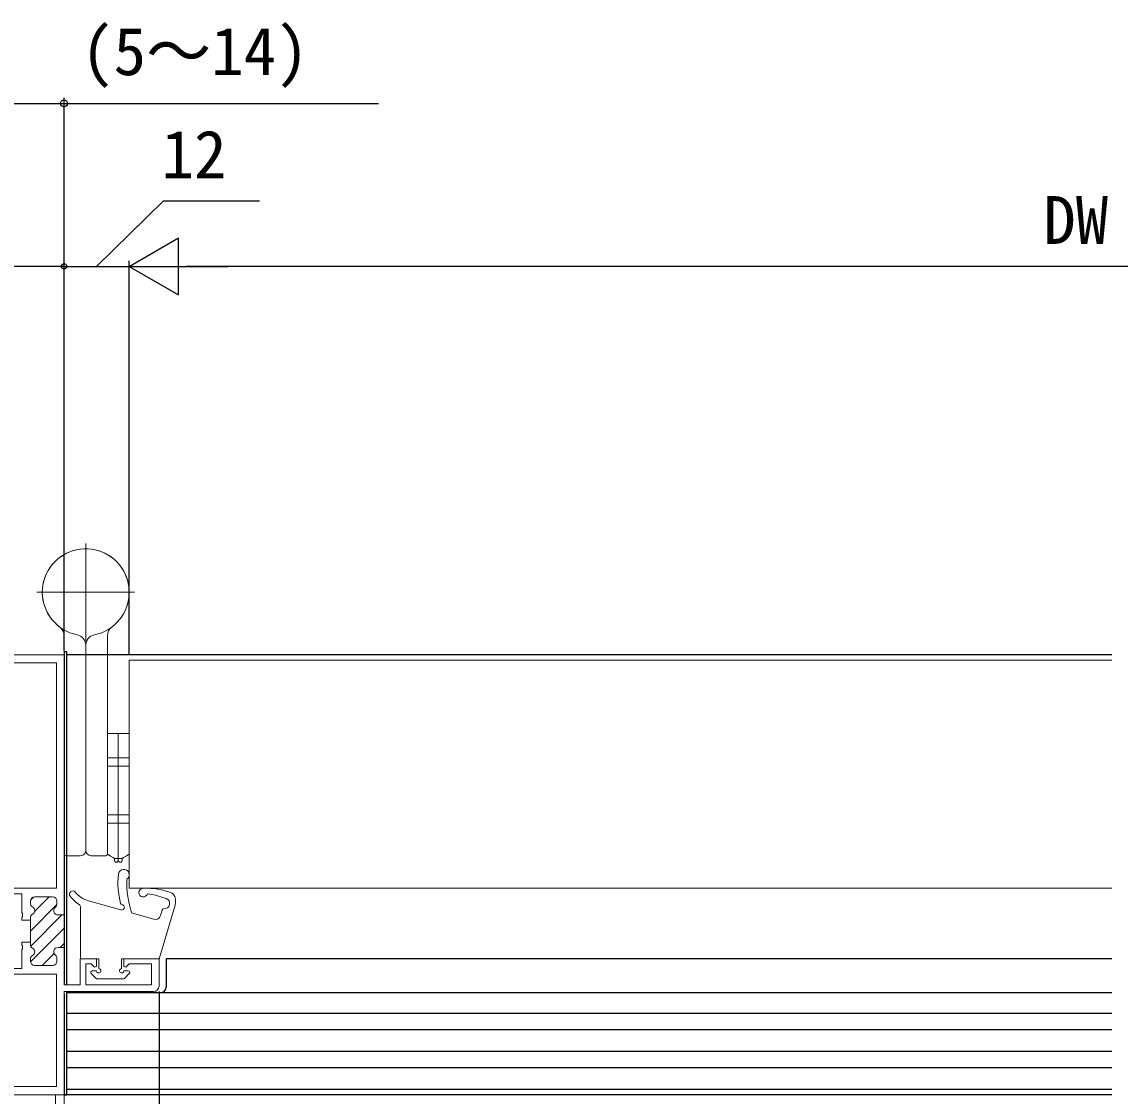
# Model space of a CAD drawing. Units: millimetres, scale not verified. Extents: x -525 to 525, y -783 to 779.
# Drawn here: x -162.5 to 39.8, y 168.3 to 366 of the extents above; entities that cross this region are included whole.
import ezdxf
from ezdxf.enums import TextEntityAlignment as Align

# ---------------------------------------------------------------- set-up
doc = ezdxf.new("R2010")
doc.units = ezdxf.units.MM
doc.header["$LTSCALE"] = 4
doc.layers.add('0-2_YKK_11', color=211, linetype='Continuous', lineweight=18)
doc.layers.add('0-5_YKK_13', color=4, linetype='Continuous', lineweight=18)
doc.layers.add('0-4_YKK_12', color=2, linetype='Continuous')
doc.layers.add('0-7_YKK_D', color=6, linetype='Continuous')
doc.styles.add('ＭＳ ゴシック', font='')
doc.styles.get('ＭＳ ゴシック').set_extended_font_data('MS Gothic')

msp = doc.modelspace()

# ---------------------------------------------------------------- linework, layer by layer
at = {"layer": '0-2_YKK_11'}
for p, q in [((-160.905, 204.337), (-160.324, 204.919)), ((-160.149, 202.265), (-157.471, 204.943)), ((-160.129, 204.943), (-156.829, 204.943)), ((-160.129, 204.943), (-156.829, 204.943)), ((-160.929, 203.828), (-160.929, 204.143)), ((-160.929, 203.828), (-160.929, 204.143)), ((-160.929, 198.656), (-156.043, 203.542)), ((-156.029, 204.143), (-156.029, 203.692)), ((-156.029, 204.143), (-156.029, 203.692)), ((-160.858, 195.899), (-155.115, 201.643)), ((-155.829, 201.643), (-154.729, 201.643)), ((-155.829, 201.643), (-154.729, 201.643)), ((-160.918, 193.011), (-154.729, 199.2)), ((-155.458, 195.643), (-154.729, 196.371)), ((-158.758, 192.343), (-156.567, 194.533)), ((-160.929, 193.143), (-160.929, 193.457)), ((-160.929, 193.143), (-160.929, 193.457)), ((-156.829, 192.343), (-160.129, 192.343)), ((-156.829, 192.343), (-160.129, 192.343)), ((-156.029, 193.594), (-156.029, 193.143)), ((-156.029, 193.594), (-156.029, 193.143))]:
    msp.add_line(p, q, dxfattribs=at)
for points in [[(-154.729, 201.643), (-154.729, 249.543), (-179.729, 249.543), (-179.729, 204.393), (-178.529, 204.393)], [(-177.729, 207.443), (-174.729, 207.443), (-174.729, 204.393), (-173.529, 204.393), (-173.529, 205.543), (-162.529, 205.543), (-162.529, 202.101), (-162.409, 201.918), (-162.409, 201.368), (-162.529, 201.184), (-162.529, 200.693), (-160.929, 200.693), (-160.929, 201.057)], [(-160.929, 196.228), (-160.929, 196.593), (-160.929, 200.693), (-160.929, 201.057)], [(-154.729, 201.643), (-154.729, 195.643), (-155.829, 195.643)], [(-160.929, 196.228), (-160.929, 196.593), (-162.529, 196.593), (-162.529, 196.101), (-162.409, 195.918), (-162.409, 195.368), (-162.529, 195.184), (-162.529, 191.743), (-173.529, 191.743), (-173.529, 194.993), (-174.729, 194.993), (-174.729, 191.943), (-177.729, 191.943)], [(-179.729, 194.993), (-179.729, 168.543), (-154.729, 168.543), (-154.729, 187.543), (-138.229, 187.543)], [(-137.229, 188.543), (-137.229, 193.543), (-143.729, 193.543), (-143.729, 192.142), (-143.359, 191.989), (-142.705, 192.643), (-138.629, 192.643), (-138.629, 188.743), (-150.729, 188.743), (-150.729, 192.643), (-149.754, 192.643), (-149.1, 191.989), (-148.729, 192.142), (-148.729, 193.543), (-151.729, 193.543), (-151.729, 188.743), (-154.729, 188.743), (-154.729, 195.643), (-155.829, 195.643)]]:
    msp.add_lwpolyline(points, dxfattribs=at)
for points in [[(-156.129, 206.543), (-156.129, 248.043), (-178.329, 248.043), (-178.329, 237.043), (-178.529, 236.843), (-178.529, 214.843), (-178.229, 214.543), (-178.229, 208.643), (-173.529, 208.643), (-173.529, 206.543)], [(-156.129, 190.743), (-178.529, 190.743), (-178.529, 180.343), (-178.229, 180.043), (-178.229, 170.043), (-156.129, 170.043)]]:
    msp.add_lwpolyline(points, close=True, dxfattribs=at)
at = {"layer": '0-2_YKK_11', "color": 30}
msp.add_lwpolyline([(-154.73, 110.543), (-154.73, 168.543), (-156.33, 168.543), (-156.33, 165.543)], dxfattribs=at)
at = {"layer": '0-2_YKK_11'}
for centre, radius, start, end in [((-160.129, 204.143), 0.8, 90.00001, 179.99999), ((-160.129, 204.143), 0.8, 90.00001, 179.99999), ((-156.829, 204.143), 0.8, 0.00001, 89.99999), ((-156.829, 204.143), 0.8, 0.00001, 89.99999), ((-160.129, 203.828), 0.8, 179.99996, 239.99999), ((-160.129, 203.828), 0.8, 179.99996, 239.99999), ((-160.929, 202.443), 0.8, 300, 60), ((-160.929, 202.443), 0.8, 300, 60), ((-155.829, 202.443), 0.8, 128.68219, 269.99999), ((-155.829, 202.443), 0.8, 128.68219, 269.99999), ((-156.829, 203.692), 0.8, 308.68219, 0.00001), ((-156.829, 203.692), 0.8, 308.68219, 0.00001), ((-160.129, 201.057), 0.8, 120.00001, 180.00004), ((-160.129, 201.057), 0.8, 120.00001, 180.00004), ((-160.129, 196.228), 0.8, 179.99996, 239.99999), ((-160.129, 196.228), 0.8, 179.99996, 239.99999), ((-160.929, 194.843), 0.8, 300, 60), ((-160.929, 194.843), 0.8, 300, 60), ((-155.829, 194.843), 0.8, 90.00001, 231.31781), ((-155.829, 194.843), 0.8, 90.00001, 231.31781), ((-156.829, 193.594), 0.8, 359.99999, 51.31781), ((-156.829, 193.594), 0.8, 359.99999, 51.31781), ((-160.129, 193.457), 0.8, 120.00001, 180.00004), ((-160.129, 193.457), 0.8, 120.00001, 180.00004), ((-160.129, 193.143), 0.8, 180.00001, 269.99999), ((-160.129, 193.143), 0.8, 180.00001, 269.99999), ((-156.829, 193.143), 0.8, 270.00001, 359.99999), ((-156.829, 193.143), 0.8, 270.00001, 359.99999), ((-138.229, 188.543), 1, 270.00001, 359.99999)]:
    msp.add_arc(centre, radius, start, end, dxfattribs=at)
at = {"layer": '0-4_YKK_12'}
for p, q in [((-154.729, 250.043), (-154.729, 189.042)), ((-154.229, 250.043), (-154.729, 250.043)), ((-154.229, 188.742), (-154.229, 250.043)), ((38.271, 249.543), (-154.229, 249.542)), ((38.271, 193.543), (-135.926, 193.543)), ((-135.926, 193.543), (-135.926, 188.343)), ((-154.729, 187.043), (-154.729, 168.543)), ((-154.229, 168.543), (-154.229, 187.543)), ((-154.229, 187.343), (38.271, 187.343)), ((-154.229, 169.543), (-154.229, 187.343)), ((-154.229, 183.543), (38.271, 183.543)), ((-154.229, 180.543), (38.271, 180.543)), ((-154.229, 176.543), (38.271, 176.543)), ((-154.229, 173.543), (38.271, 173.543)), ((38.271, 168.543), (-154.729, 168.543)), ((-154.729, 168.543), (-154.229, 168.543)), ((-154.229, 169.543), (38.271, 169.543))]:
    msp.add_line(p, q, dxfattribs=at)
msp.add_arc((-136.926, 188.343), 1, 270, 0, dxfattribs=at)
at = {"layer": '0-5_YKK_13'}
for p, q in [((-150.729, 252.043), (-150.729, 270.043)), ((-159.729, 261.043), (-141.729, 261.043)), ((-154.729, 253.043), (-154.729, 212.843)), ((-146.729, 253.043), (-146.729, 212.843)), ((-150.729, 213.543), (-150.729, 251.245)), ((-150.729, 213.543), (-150.729, 251.245)), ((-146.729, 235.043), (-144.729, 235.043)), ((-146.729, 234.043), (-146.729, 235.043)), ((-144.729, 235.043), (-144.729, 234.043)), ((-142.729, 235.043), (-144.729, 235.043)), ((-144.729, 235.043), (-144.729, 234.043)), ((-142.729, 234.043), (-142.729, 235.043)), ((-146.729, 229.043), (-146.729, 234.043)), ((-144.729, 229.043), (-144.729, 234.043)), ((-144.729, 229.043), (-144.729, 234.043)), ((-142.729, 229.043), (-142.729, 234.043)), ((-146.729, 230.543), (-142.729, 230.543)), ((-144.729, 220.043), (-144.729, 229.043)), ((-142.729, 229.043), (-144.729, 229.043)), ((-142.729, 220.043), (-142.729, 229.043)), ((-146.729, 220.043), (-144.729, 220.043)), ((-146.729, 213.043), (-146.729, 220.043)), ((-146.729, 218.543), (-142.729, 218.543)), ((-144.729, 213.043), (-144.729, 220.043)), ((-144.729, 213.043), (-144.729, 220.043)), ((-142.729, 213.043), (-142.729, 220.043)), ((-154.429, 212.543), (-151.729, 212.543)), ((-147.029, 212.543), (-149.729, 212.543)), ((-146.729, 212.793), (-146.729, 213.043)), ((-144.729, 213.043), (-144.729, 212.043)), ((-142.729, 212.793), (-142.729, 213.043)), ((-145.429, 211.593), (-145.429, 212.043)), ((-145.229, 211.343), (-145.429, 211.593)), ((-144.929, 211.343), (-145.229, 211.343)), ((-144.729, 211.593), (-144.929, 211.343)), ((-144.729, 212.043), (-144.029, 212.043)), ((-144.729, 211.593), (-144.729, 212.043)), ((-144.729, 211.593), (-144.729, 212.043)), ((-144.729, 211.593), (-144.529, 211.343)), ((-144.229, 211.343), (-144.529, 211.343)), ((-144.229, 211.343), (-144.029, 211.593)), ((-144.029, 211.593), (-144.029, 212.043)), ((38.271, 206.543), (-142.729, 206.543)), ((-151.727, 193.845), (-151.727, 203.181)), ((-144.251, 202.558), (-150.206, 204.242)), ((-137.163, 193.759), (-134.269, 203.459)), ((-136.632, 202.533), (-136.937, 201.512)), ((-138.167, 200.836), (-142.276, 201.999)), ((-148.327, 193.545), (-151.427, 193.545)), ((-148.327, 193.545), (-148.327, 191.745)), ((-144.127, 193.545), (-144.127, 191.745)), ((-144.127, 193.545), (-137.451, 193.545)), ((-149.739, 190.833), (-148.839, 189.932)), ((-148.727, 191.345), (-149.527, 191.345)), ((-143.727, 191.345), (-142.927, 191.345)), ((-142.715, 190.833), (-143.615, 189.933)), ((-148.627, 189.845), (-143.827, 189.845))]:
    msp.add_line(p, q, dxfattribs=at)
for points in [[(-142.729, 206.543), (-142.729, 248.543), (38.271, 248.543)], [(-146.729, 220.043), (-146.729, 229.043), (-144.729, 229.043)], [(-142.729, 220.043), (-144.729, 220.043), (-144.729, 229.043)], [(-145.429, 212.043), (-145.46, 212.06), (-145.551, 212.113), (-145.699, 212.198), (-145.898, 212.313), (-146.142, 212.454), (-146.423, 212.616), (-146.729, 212.793)], [(-144.729, 213.043), (-144.729, 212.043), (-145.429, 212.043)], [(-144.029, 212.043), (-143.999, 212.06), (-143.908, 212.113), (-143.76, 212.198), (-143.56, 212.313), (-143.316, 212.454), (-143.036, 212.616), (-142.729, 212.793)]]:
    msp.add_lwpolyline(points, dxfattribs=at)
for centre, radius, start, end in [((-150.729, 261.043), 8, 306.8699, 258.46304), ((-150.729, 261.043), 8, 281.53696, 233.1301), ((-156.729, 253.043), 2, 0, 53.1301), ((-152.729, 251.245), 2, 0, 78.46304), ((-148.729, 251.245), 2, 101.53696, 180), ((-144.729, 253.043), 2, 126.8699, 180), ((-154.429, 212.843), 0.3, 180, 270), ((-151.729, 213.543), 1, 270, 323.1301), ((-151.729, 213.543), 1, 323.1301, 0), ((-149.729, 213.543), 1, 180, 270), ((-147.029, 212.843), 0.3, 270, 360), ((-129.796, 207.505), 15, 173.7593, 194.4625), ((-143.713, 209.027), 1, 303.23418, 174.7091), ((-124.017, 207.821), 19.165, 178.92241, 197.68754), ((-140.153, 205.736), 0.8, 92.72809, 346.42385), ((-139.573, 193.55), 13, 68.59114, 92.72809), ((-153.127, 205.445), 0.6, 40.11562, 219.84693), ((-145.91, 211.468), 10, 219.84693, 233.56728), ((-148.844, 209.054), 5, 220.11562, 254.19955), ((-141.007, 192.651), 13, 67.86033, 82.78981), ((-136.275, 203.754), 1.008, 267.04048, 67.81606), ((-135.995, 204.97), 0.3, 247.86033, 289.53621), ((-136.091, 204.203), 1.922, 345.79438, 48.92548), ((-152.027, 203.181), 0.3, 359.99926, 53.56728), ((-144.03, 203.834), 0.3, 194.4625, 263.87634), ((-144.115, 203.039), 0.5, 254.19955, 83.87634), ((-136.345, 202.447), 0.3, 86.72715, 163.38478), ((-135.227, 203.745), 1, 343.38478, 359.23467), ((-137.895, 201.798), 1, 254.19955, 343.38478), ((-151.427, 193.845), 0.3, 179.99926, 269.99415), ((-137.451, 193.845), 0.3, 270.00143, 343.38478), ((-149.527, 191.045), 0.3, 89.99415, 224.99928), ((-148.327, 191.345), 0.4, 179.99415, 89.99928), ((-144.127, 191.345), 0.4, 89.99928, 0.00143), ((-142.927, 191.045), 0.3, 314.99898, 90.00143), ((-148.627, 190.145), 0.3, 224.99928, 270.00143), ((-143.827, 190.145), 0.3, 270.00143, 314.99898)]:
    msp.add_arc(centre, radius, start, end, dxfattribs=at)
at = {"layer": '0-7_YKK_D'}
for p, q in [((-154.73, 250.243), (-154.73, 352.042)), ((-142.729, 321.044), (-133.636, 326.294)), ((-133.636, 315.794), (-133.636, 326.294)), ((-154.732, 250.245), (-154.731, 322.047)), ((-154.729, 254.543), (-154.729, 322.044)), ((-142.729, 249.543), (-142.729, 322.044)), ((-142.729, 249.543), (-142.729, 322.044)), ((-154.729, 321.044), (-142.729, 321.044)), ((-142.729, 321.044), (-133.636, 315.794)), ((-142.729, 321.044), (-124.543, 321.044)), ((208.771, 321.044), (-132.229, 321.044)), ((-137.229, 187.543), (-137.229, 72.543))]:
    msp.add_line(p, q, dxfattribs=at)
for points in [[(-168.73, 351.042), (-154.73, 351.042), (-96.802, 351.042)], [(-148.729, 321.044), (-136.427, 333.137), (-118.7, 333.137)], [(-154.731, 321.047), (-179.731, 321.047), (-200.762, 321.048)]]:
    msp.add_lwpolyline(points, dxfattribs=at)
for centre, radius in [((-154.73, 351.042), 0.637), ((-154.731, 321.047), 0.478)]:
    msp.add_circle(centre, radius, dxfattribs=at)

# ---------------------------------------------------------------- texts
at = {"layer": '0-7_YKK_D', "style": 'ＭＳ ゴシック'}
for s, p in [('(5～14)', (-151.593, 353.606)), ('12', (-136.768, 334.637)), ('DW', (25.623, 322.544))]:
    msp.add_text(s, height=8.798, dxfattribs=at).set_placement(p, align=Align.BOTTOM_LEFT)

doc.saveas('drawing.dxf')
